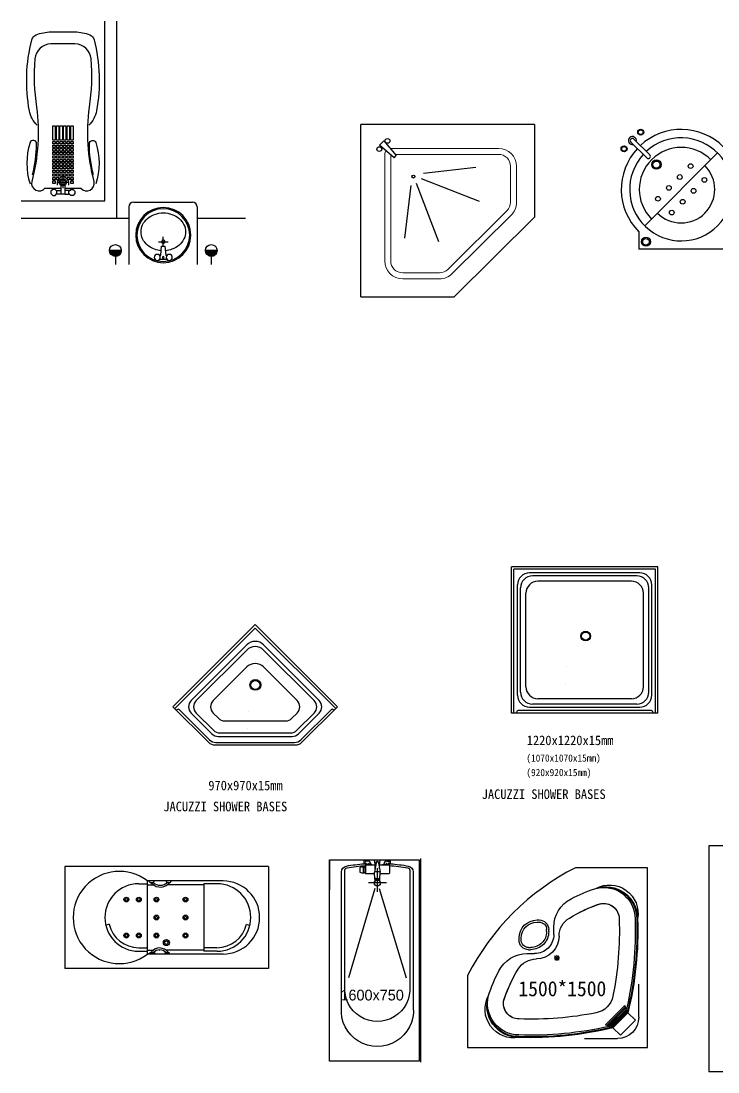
# Model space of a CAD drawing. Header units: inches. Extents: x -1249499 to 290957, y -589671 to 1013543.
# Drawn here: x -1099713 to -1093898, y 300248 to 309019 of the extents above; entities that cross this region are included whole.
import ezdxf

# ---------------------------------------------------------------- set-up
doc = ezdxf.new("R2010")
doc.units = ezdxf.units.IN
doc.header["$MEASUREMENT"] = 0
for name, color, linetype in [('BATH', 4, 'Continuous'), ('INT', 4, 'Continuous'), ('new01', 1, 'Continuous'), ('SEM', 6, 'Continuous'), ('TOILET', 6, 'Continuous'), ('WAL', 7, 'Continuous'), ('가구', 4, 'Continuous'), ('글씨', 5, 'Continuous'), ('내부배치도', 1, 'Continuous'), ('샤워부스', 4, 'Continuous')]:
    doc.layers.add(name, color=color, linetype=linetype)
doc.layers.add('가구 0.25', color=40, linetype='Continuous', lineweight=25)
doc.layers.add('해치 0.15', color=6, linetype='Continuous', lineweight=15)
doc.styles.get("Standard").update_dxf_attribs({"font": 'DotumChe.ttf'})
doc.styles.add('STYLE1', font='ses.shx', dxfattribs={"bigfont": 'shs.shx'})

# ---------------------------------------------------------------- blocks, each defined once
blk = doc.blocks.new('A$C14856BB5')
at = {"layer": 'TOILET'}
for p, q in [((230, 135), (230, 215)), ((270, 175), (190, 175)), ((216, 139), (208.8, 62.5)), ((244, 139), (216, 139)), ((251.2, 62.5), (244, 139)), ((203.8, 58), (200.7, 58)), ((259.3, 30), (200.7, 30)), ((259.3, 58), (256.2, 58))]:
    blk.add_line(p, q, dxfattribs=at)
blk.add_lwpolyline([(247.7, 100.2, 0.064435), (302.5, 111.9, 0.091719), (361.5, 145.8, 0.103599), (402.4, 198.4, 0.113912), (416, 257.5, 0.113912), (402.4, 316.6, 0.103599), (361.5, 369.2, 0.091719), (302.5, 403.1, 0.084785), (230, 415.5, 0.084785), (157.5, 403.1, 0.091719), (98.5, 369.2, 0.103599), (57.6, 316.6, 0.113912), (44, 257.5, 0.113912), (57.6, 198.4, 0.103599), (98.5, 145.8, 0.091719), (157.5, 111.9, 0.064435), (212.3, 100.2, 0.084785)], format="xyb", dxfattribs=at)
for centre, radius in [((230, 230), 230), ((230, 230), 220), ((230, 175), 15), ((180, 44), 25), ((230, 44), 8), ((280, 44), 25)]:
    blk.add_circle(centre, radius, dxfattribs=at)
for centre, start, end in [((203.8, 63), 270, 354.60905), ((256.2, 63), 185.39095, 270)]:
    blk.add_arc(centre, 5, start, end, dxfattribs=at)
blk = doc.blocks.new('ZA-SB-3')
at = {"color": 3}
for p, q in [((4168.2, 2230.7), (4168.2, 3450.7)), ((5388.2, 3450.7), (4168.2, 3450.7)), ((5388.2, 2230.7), (5388.2, 3450.7)), ((5388.2, 2230.7), (4168.2, 2230.7))]:
    blk.add_line(p, q, dxfattribs=at)
at = {"color": 6}
for p, q in [((4188.2, 2230.7), (4188.2, 3430.7)), ((5368.2, 3430.7), (4188.2, 3430.7)), ((5368.2, 2230.7), (5368.2, 3430.7)), ((5213.2, 3375.7), (4343.2, 3375.7)), ((4243.2, 2405.7), (4243.2, 3275.7)), ((5168.2, 3330.7), (4388.2, 3330.7)), ((5313.2, 2405.7), (5313.2, 3275.7)), ((4288.2, 2450.7), (4288.2, 3230.7)), ((5268.2, 2450.7), (5268.2, 3230.7)), ((5213.2, 2305.7), (4343.2, 2305.7)), ((5168.2, 2350.7), (4388.2, 2350.7)), ((4208.2, 2230.7), (4208.2, 2235.7)), ((5333.2, 2250.7), (4223.2, 2250.7)), ((5348.2, 2230.7), (5348.2, 2235.7))]:
    blk.add_line(p, q, dxfattribs=at)
at = {"color": 2}
for p, q in [((5238.2, 3400.7), (4318.2, 3400.7)), ((4218.2, 2380.7), (4218.2, 3300.7)), ((5338.2, 2380.7), (5338.2, 3300.7)), ((4318.2, 2280.7), (5238.2, 2280.7))]:
    blk.add_line(p, q, dxfattribs=at)
for points in [[(4627.6, 2618.2), (4627.6, 2618.2, 0.084759)], [(4619, 2475.7), (4619, 2475.7, 0.106346)]]:
    blk.add_lwpolyline(points, format="xyb")
at = {"color": 5}
for radius in [40.5, 33.8]:
    blk.add_circle((4785.9, 2872.9), radius, dxfattribs=at)
at = {"color": 2}
for centre, start, end in [((4318.2, 3300.7), 90, 180), ((5238.2, 3300.7), 360, 90), ((4318.2, 2380.7), 180, 270), ((5238.2, 2380.7), 270, 360)]:
    blk.add_arc(centre, 100, start, end, dxfattribs=at)
at = {"color": 6}
for centre, radius, start, end in [((4343.2, 3275.7), 100, 90, 180), ((5213.2, 3275.7), 100, 0, 90), ((4388.2, 3230.7), 100, 90, 180), ((5168.2, 3230.7), 100, 0, 90), ((4343.2, 2405.7), 100, 180, 270), ((4388.2, 2450.7), 100, 180, 270), ((5168.2, 2450.7), 100, 270, 0), ((5213.2, 2405.7), 100, 270, 0), ((4223.2, 2235.7), 15, 90, 180), ((5333.2, 2235.7), 15, 0, 90)]:
    blk.add_arc(centre, radius, start, end, dxfattribs=at)
at = {"color": 3}
for s, height, p in [('1220x1220x15mm', 80, (4294.5, 1963)), ('(1070x1070x15mm)', 60, (4291.5, 1825.3)), ('(920x920x15mm)', 60, (4291.5, 1704.4)), ('JACUZZI SHOWER BASES ', 80, (3919.1, 1513.7))]:
    blk.add_text(s, height=height, dxfattribs=at).set_placement(p)
blk = doc.blocks.new('ZA-SB-1')
at = {"color": 3}
for p, q in [((4685.4, 3345.3), (3999.5, 2659.4)), ((5371.3, 2659.4), (4685.4, 3345.3)), ((4295.5, 2363.4), (3999.5, 2659.4)), ((5371.3, 2659.4), (5075.3, 2363.4)), ((4348.5, 2341.5), (5022.3, 2341.5))]:
    blk.add_line(p, q, dxfattribs=at)
at = {"color": 6}
for p, q in [((4685.4, 3317), (4013.7, 2645.3)), ((5357.2, 2645.3), (4685.4, 3317)), ((4614.7, 3133.2), (4194, 2712.4)), ((5176.9, 2712.4), (4756.1, 3133.2)), ((4614.7, 2991.7), (4335.4, 2712.4)), ((5035.4, 2712.4), (4756.1, 2991.7)), ((4031.3, 2634.7), (4027.8, 2631.1)), ((4303.8, 2383.4), (4052.6, 2634.7)), ((5318.3, 2634.7), (5067, 2383.4)), ((5343, 2631.1), (5339.5, 2634.7)), ((4336.9, 2463.4), (4194, 2606.4)), ((4378.3, 2563.4), (4335.4, 2606.4)), ((5035.4, 2606.4), (4992.5, 2563.4)), ((5176.9, 2606.4), (5033.9, 2463.4)), ((4431.4, 2541.5), (4939.5, 2541.5)), ((4390, 2441.5), (4980.9, 2441.5)), ((4356.8, 2361.5), (5014, 2361.5))]:
    blk.add_line(p, q, dxfattribs=at)
at = {"color": 2}
for p, q in [((4614.7, 3175.6), (4151.6, 2712.4)), ((5219.3, 2712.4), (4756.1, 3175.6)), ((4324.5, 2433.4), (4151.6, 2606.4)), ((5219.3, 2606.4), (5046.3, 2433.4)), ((4377.5, 2411.5), (4993.3, 2411.5))]:
    blk.add_line(p, q, dxfattribs=at)
for points in [[(4627.6, 2618.2), (4627.6, 2618.2, 0.084759)], [(4619, 2475.7), (4619, 2475.7, 0.106346)]]:
    blk.add_lwpolyline(points, format="xyb")
at = {"color": 5}
for radius in [45, 37.5]:
    blk.add_circle((4687.1, 2842), radius, dxfattribs=at)
at = {"color": 2}
for centre, radius, start, end in [((4685.4, 3104.9), 100, 45, 135), ((4204.6, 2659.4), 75, 135, 225), ((5166.3, 2659.4), 75, 315, 45), ((4377.5, 2486.5), 75, 225, 270), ((4993.3, 2486.5), 75, 270, 315)]:
    blk.add_arc(centre, radius, start, end, dxfattribs=at)
at = {"color": 6}
for centre, radius, start, end in [((4685.4, 3062.5), 100, 45, 135), ((4685.4, 2921), 100, 45, 135), ((4042, 2624), 15, 45, 135), ((4247, 2659.4), 75, 135, 225), ((4388.4, 2659.4), 75, 135, 225), ((4982.4, 2659.4), 75, 315, 45), ((5123.8, 2659.4), 75, 315, 45), ((5328.9, 2624), 15, 45, 135), ((4431.4, 2616.5), 75, 225, 270), ((4939.5, 2616.5), 75, 270, 315), ((4390, 2516.5), 75, 225, 270), ((4980.9, 2516.5), 75, 270, 315), ((4356.8, 2436.5), 75, 225, 270), ((5014, 2436.5), 75, 270, 315)]:
    blk.add_arc(centre, radius, start, end, dxfattribs=at)
at = {"color": 3}
for centre, start, end in [((4348.5, 2416.5), 225, 270), ((5022.3, 2416.5), 270, 315)]:
    blk.add_arc(centre, 75, start, end, dxfattribs=at)
for s, p in [('970x970x15mm', (4294.5, 1963)), ('JACUZZI SHOWER BASES ', (3919.1, 1787.3))]:
    blk.add_text(s, height=80, dxfattribs=at).set_placement(p)

msp = doc.modelspace()

# ---------------------------------------------------------------- hatches: boundary and pattern name
at = {"layer": 'new01', "linetype": 'ByBlock'}
h = msp.add_hatch(dxfattribs=at)
h.set_pattern_fill('ANSI31', color=256, style=0)
h.set_pattern_definition([(225, (-1206269.82393, 550201.15759), (0.08838834765, -0.08838834765), [])])
h.paths.add_polyline_path([(-1098877.3, 307104.5, -1), (-1098975.4, 307104.5)])
h = msp.add_hatch(dxfattribs=at)
h.set_pattern_fill('ANSI31', color=256, style=0)
h.set_pattern_definition([(225, (-1206442.32393, 550201.15759), (0.08838834765, -0.08838834765), [])])
h.paths.add_polyline_path([(-1098077.3, 307104.5, -1), (-1098175.4, 307104.5)])

# ---------------------------------------------------------------- linework, layer by layer
for p, q in [((-1095429.2, 308156.6), (-1096879.1, 308156.6)), ((-1096879.1, 306717.5), (-1096879.1, 308156.6)), ((-1096355.8, 307750.7), (-1095917.5, 307798.9)), ((-1096461.4, 307645.9), (-1096512.9, 307208)), ((-1096416.3, 307665.6), (-1096230.2, 307179.4)), ((-1096375.9, 307705.7), (-1095891, 307516)), ((-1093150.6, 302136), (-1093974.1, 302136)), ((-1093149.6, 300247.7), (-1093974.1, 300247.7))]:
    msp.add_line(p, q)
msp.add_circle((-1096440, 307721), 12)
at = {"layer": 'BATH'}
for p, q in [((-1094493, 307876.7), (-1094625.4, 308009.2)), ((-1094467.5, 307902.2), (-1094599.9, 308034.6)), ((-1094509.1, 307310.2), (-1093901, 307918.4)), ((-1094558.6, 307260.7), (-1094558.6, 307114.3)), ((-1093705.1, 307114.3), (-1094558.6, 307114.3)), ((-1097648.5, 301961.9), (-1099348.5, 301961.9)), ((-1098658.6, 301231.8), (-1098658.6, 301842)), ((-1098027.4, 301842), (-1098658.6, 301842)), ((-1098606.6, 301830.2), (-1098601.4, 301842)), ((-1098494.7, 301830.2), (-1098501.3, 301842)), ((-1098731.8, 301818.6), (-1098658.6, 301818.6)), ((-1098658.6, 301808.6), (-1098608, 301808.6)), ((-1098637, 301830.2), (-1098606.6, 301830.2)), ((-1098494.7, 301830.2), (-1098468.5, 301830.2)), ((-1098187.9, 301808.6), (-1098494.1, 301808.6)), ((-1098187.9, 301818.6), (-1098187.9, 301255.2)), ((-1098078.1, 301818.6), (-1098187.9, 301818.6)), ((-1098977.3, 301480.7), (-1099005.4, 301470.1)), ((-1097833, 301480.7), (-1097804.4, 301470.1)), ((-1098731.8, 301285), (-1098658.6, 301285)), ((-1098731.8, 301255.2), (-1098658.6, 301255.2)), ((-1098658.6, 301265.2), (-1098608, 301265.2)), ((-1098027.4, 301231.8), (-1098658.6, 301231.8)), ((-1098634, 301245.6), (-1098603.8, 301245.6)), ((-1098603.8, 301245.6), (-1098595.2, 301231.8)), ((-1098507.4, 301245.6), (-1098515.8, 301231.8)), ((-1098507.4, 301245.6), (-1098480.5, 301245.6)), ((-1098187.9, 301265.2), (-1098504.8, 301265.2)), ((-1098078.5, 301285), (-1098187.9, 301285)), ((-1098078.1, 301255.2), (-1098187.9, 301255.2))]:
    msp.add_line(p, q, dxfattribs=at)
for centre, radius in [((-1094543.2, 308091.3), 24.9), ((-1094543.2, 308091.3), 19.8), ((-1094682.1, 307952.5), 24.9), ((-1094682.1, 307952.5), 19.8), ((-1094411.9, 307821.2), 38.9), ((-1094411.9, 307821.2), 29.8), ((-1094126.4, 307808.2), 19.8), ((-1094217.2, 307717.3), 19.8), ((-1094308.1, 307626.5), 19.8), ((-1094011.2, 307693), 19.8), ((-1094398.9, 307535.6), 19.8), ((-1094102, 307602.1), 19.8), ((-1094192.9, 307511.3), 19.8), ((-1094283.7, 307420.4), 19.8), ((-1094499.2, 307177.4), 37.7), ((-1094499.2, 307177.4), 27.5)]:
    msp.add_circle(centre, radius, dxfattribs=at)
at = {"layer": 'BATH', "color": 1}
for centre, radius in [((-1098834.7, 301686.9), 20), ((-1098834.7, 301686.9), 10), ((-1098730.5, 301686.9), 20), ((-1098730.5, 301686.9), 10), ((-1098583.6, 301686.9), 20), ((-1098583.6, 301686.9), 10), ((-1098341.1, 301686.9), 20), ((-1098341.1, 301686.9), 10), ((-1098583.6, 301536.9), 20), ((-1098583.6, 301536.9), 10), ((-1098341.1, 301536.9), 20), ((-1098341.1, 301536.9), 10), ((-1098834.7, 301386.9), 20), ((-1098730.5, 301386.9), 20), ((-1098583.6, 301386.9), 20), ((-1098341.1, 301386.9), 20), ((-1098834.7, 301386.9), 10), ((-1098730.5, 301386.9), 10), ((-1098583.6, 301386.9), 10), ((-1098500.7, 301327.3), 25), ((-1098500.7, 301327.3), 15), ((-1098341.1, 301386.9), 10)]:
    msp.add_circle(centre, radius, dxfattribs=at)
at = {"layer": 'BATH'}
for centre, radius, start, end in [((-1094205.1, 307614.3), 500, 45, 132.93691), ((-1094612.6, 308021.9), 33.3, 347.66974, 282.33026), ((-1094205.1, 307614.3), 430, 137.39913, 132.60087), ((-1094612.6, 308021.9), 18, 45, 225), ((-1094205.1, 307614.3), 500, 137.06309, 225), ((-1094205.1, 307614.3), 350, 45, 225), ((-1094480.2, 307889.5), 18, 225, 45), ((-1094205.1, 307614.3), 280, 225, 45), ((-1098893.5, 301536.9), 385, 52.40935, 307.59065), ((-1098878.6, 301536.9), 380, 50.51325, 53.39979), ((-1098554.4, 301891.4), 105.5, 324.51101, 332.04631), ((-1098027.4, 301536.9), 305.1, 270, 90), ((-1098731.8, 301536.9), 281.7, 90, 270), ((-1098882.8, 301536.9), 385, 47.02217, 49.6186), ((-1098551, 301891.4), 105.5, 226.4539, 226.46757), ((-1098882.8, 301536.9), 380, 47.02217, 47.02585), ((-1098551, 301891.4), 100.5, 226.4539, 322.45227), ((-1098882.8, 301536.9), 400, 47.02217, 47.15391), ((-1098551, 301891.4), 85.5, 226.4539, 314.24965), ((-1098078.1, 301536.9), 281.7, 270, 90), ((-1098731.8, 301536.9), 251.9, 192.89401, 270), ((-1098078.5, 301536.9), 251.9, 270, 347.10599), ((-1098878, 301536.9), 380, 306.60021, 309.94872), ((-1098882.8, 301536.9), 385, 310.82908, 312.97783), ((-1098551, 301182.4), 100.5, 93.05642, 133.5461), ((-1098551, 301182.4), 85.5, 93.59312, 132.33684), ((-1098561.8, 301182.4), 80.5, 86.18345, 86.40688), ((-1098561.8, 301182.4), 100.5, 38.96888, 86.94358), ((-1098561.8, 301182.4), 85.5, 47.66316, 86.40688), ((-1098551, 301182.4), 80.5, 93.59312, 93.81655), ((-1098565, 301182.4), 105.5, 27.95369, 36.80546)]:
    msp.add_arc(centre, radius, start, end, dxfattribs=at)
at = {"layer": 'new01', "linetype": 'ByBlock'}
for p, q in [((-1098877.3, 307104.5), (-1098975.4, 307104.5)), ((-1098077.3, 307104.5), (-1098175.4, 307104.5)), ((-1098926.3, 307055.4), (-1098926.3, 306987.5)), ((-1098126.3, 307055.4), (-1098126.3, 306987.5))]:
    msp.add_line(p, q, dxfattribs=at)
for centre in [(-1098926.3, 307104.5), (-1098126.3, 307104.5)]:
    msp.add_circle(centre, 49, dxfattribs=at)
at = {"layer": 'SEM', "color": 6}
for p, q in [((-1098813.4, 307467.5), (-1098813.4, 306987.5)), ((-1098773.4, 307507.5), (-1098283.4, 307507.5)), ((-1098243.4, 307467.5), (-1098243.4, 306987.5)), ((-1099713.4, 307375.3), (-1098813.4, 307375.3)), ((-1098243.4, 307375.3), (-1097840.9, 307375.3))]:
    msp.add_line(p, q, dxfattribs=at)
for centre, start, end in [((-1098773.4, 307467.5), 90, 180), ((-1098283.4, 307467.5), 0, 90)]:
    msp.add_arc(centre, 40, start, end, dxfattribs=at)
at = {"layer": 'TOILET'}
for p, q in [((-1099013.4, 307519.5), (-1099013.4, 309019.5)), ((-1098913.4, 307375.3), (-1098913.4, 309019.5)), ((-1099363.4, 307724.5), (-1099363.4, 307624.5)), ((-1099413.4, 307674.5), (-1099313.4, 307674.5)), ((-1099418.1, 307604.5), (-1099378.4, 307604.5)), ((-1099378.4, 307574.5), (-1099418.1, 307574.5)), ((-1099308.8, 307604.5), (-1099348.4, 307604.5)), ((-1099348.4, 307574.5), (-1099308.8, 307574.5))]:
    msp.add_line(p, q, dxfattribs=at)
at = {"layer": 'TOILET', "color": 4}
for p, q in [((-1095407.3, 301516.3), (-1095390.4, 301516.3)), ((-1095407.3, 301498.5), (-1095390.4, 301498.5)), ((-1095328.2, 301419.5), (-1095328.2, 301436.3)), ((-1095310.4, 301419.5), (-1095310.4, 301436.3)), ((-1095268.4, 301395.2), (-1095268.4, 301456.5)), ((-1095558.3, 301348.4), (-1095558.3, 301365.3)), ((-1095540.5, 301348.4), (-1095540.5, 301365.3)), ((-1095489.6, 301235.3), (-1095428.3, 301235.3)), ((-1095478.3, 301286.2), (-1095461.4, 301286.2)), ((-1095478.3, 301268.5), (-1095461.4, 301268.5)), ((-1095413.7, 301190.9), (-1095413.7, 301190.9)), ((-1095261, 301217.4), (-1095224.3, 301182.2)), ((-1095260.3, 301181.4), (-1095225.1, 301218.1)), ((-1094559.6, 300704.1), (-1094559.6, 300979.5)), ((-1094674.3, 300802.3), (-1094835.8, 300640.8)), ((-1094670.2, 300792.2), (-1094825.7, 300636.7)), ((-1094649.7, 300742.2), (-1094674.3, 300802.3)), ((-1094666, 300782.1), (-1094815.5, 300632.7)), ((-1094661.9, 300772.1), (-1094805.4, 300628.6)), ((-1094657.8, 300762.1), (-1094795.3, 300624.6)), ((-1094653.8, 300752.1), (-1094785.3, 300620.6)), ((-1094649.7, 300742.2), (-1094775.3, 300616.6)), ((-1094586.9, 300679.4), (-1094649.7, 300742.2)), ((-1094775.3, 300616.6), (-1094835.8, 300640.8)), ((-1094712.5, 300553.8), (-1094775.3, 300616.6)), ((-1094712.5, 300553.8), (-1094586.9, 300679.4)), ((-1094689.6, 300576.6), (-1094609.7, 300656.5)), ((-1095012.6, 300526.5), (-1094737.2, 300526.5))]:
    msp.add_line(p, q, dxfattribs=at)
at = {"layer": 'TOILET'}
for points in [[(-1099578.4, 308149.5, -0.153967), (-1099643.4, 308269.5, -0.108112), (-1099623.4, 308863.3, -0.232654), (-1099588.4, 308903.3, -0.09902), (-1099463.4, 308928.3), (-1099363.4, 308928.3), (-1099263.4, 308928.3, -0.09902), (-1099138.4, 308903.3, -0.232654), (-1099103.4, 308863.3, -0.108112), (-1099083.4, 308269.5, -0.153967), (-1099148.4, 308149.5)], [(-1099348.4, 307624.5), (-1099213.4, 307624.5, 0.79831), (-1099103.4, 307679.5, -0.095984), (-1099143.4, 308299.5, 0.058882), (-1099128.4, 308703.3, 0.386247), (-1099263.4, 308828.3), (-1099363.4, 308828.3), (-1099463.4, 308828.3, 0.386247), (-1099598.4, 308703.3, 0.058882), (-1099583.4, 308299.5, -0.095984), (-1099623.4, 307679.5, 0.79831), (-1099513.4, 307624.5), (-1099378.4, 307624.5)], [(-1099618.4, 307734.5, 0.064043), (-1099583.4, 307994.5, 0.841078), (-1099638.4, 308004.5, 0.152096), (-1099638.4, 307659.5)], [(-1099108.4, 307734.5, -0.064043), (-1099143.4, 307994.5, -0.841078), (-1099088.4, 308004.5, -0.152096), (-1099088.4, 307659.5)], [(-1099408.4, 307649.5), (-1099408.4, 307674.5, -1), (-1099318.4, 307674.5), (-1099318.4, 307649.5)]]:
    msp.add_lwpolyline(points, format="xyb", dxfattribs=at)
for points in [[(-1099428.4, 308024.5), (-1099448.4, 308024.5), (-1099448.4, 308144.5), (-1099428.4, 308144.5)], [(-1099398.4, 308024.5), (-1099418.4, 308024.5), (-1099418.4, 308144.5), (-1099398.4, 308144.5)], [(-1099368.4, 308024.5), (-1099388.4, 308024.5), (-1099388.4, 308144.5), (-1099368.4, 308144.5)], [(-1099338.4, 308024.5), (-1099358.4, 308024.5), (-1099358.4, 308144.5), (-1099338.4, 308144.5)], [(-1099308.4, 308024.5), (-1099328.4, 308024.5), (-1099328.4, 308144.5), (-1099308.4, 308144.5)], [(-1099278.4, 308024.5), (-1099298.4, 308024.5), (-1099298.4, 308144.5), (-1099278.4, 308144.5)], [(-1099428.4, 307994.5), (-1099448.4, 307994.5), (-1099448.4, 308014.5), (-1099428.4, 308014.5)], [(-1099428.4, 307964.5), (-1099448.4, 307964.5), (-1099448.4, 307984.5), (-1099428.4, 307984.5)], [(-1099398.4, 307994.5), (-1099418.4, 307994.5), (-1099418.4, 308014.5), (-1099398.4, 308014.5)], [(-1099398.4, 307964.5), (-1099418.4, 307964.5), (-1099418.4, 307984.5), (-1099398.4, 307984.5)], [(-1099368.4, 307994.5), (-1099388.4, 307994.5), (-1099388.4, 308014.5), (-1099368.4, 308014.5)], [(-1099368.4, 307964.5), (-1099388.4, 307964.5), (-1099388.4, 307984.5), (-1099368.4, 307984.5)], [(-1099338.4, 307994.5), (-1099358.4, 307994.5), (-1099358.4, 308014.5), (-1099338.4, 308014.5)], [(-1099338.4, 307964.5), (-1099358.4, 307964.5), (-1099358.4, 307984.5), (-1099338.4, 307984.5)], [(-1099308.4, 307994.5), (-1099328.4, 307994.5), (-1099328.4, 308014.5), (-1099308.4, 308014.5)], [(-1099308.4, 307964.5), (-1099328.4, 307964.5), (-1099328.4, 307984.5), (-1099308.4, 307984.5)], [(-1099278.4, 307994.5), (-1099298.4, 307994.5), (-1099298.4, 308014.5), (-1099278.4, 308014.5)], [(-1099278.4, 307964.5), (-1099298.4, 307964.5), (-1099298.4, 307984.5), (-1099278.4, 307984.5)], [(-1099428.4, 307934.5), (-1099448.4, 307934.5), (-1099448.4, 307954.5), (-1099428.4, 307954.5)], [(-1099428.4, 307904.5), (-1099448.4, 307904.5), (-1099448.4, 307924.5), (-1099428.4, 307924.5)], [(-1099428.4, 307874.5), (-1099448.4, 307874.5), (-1099448.4, 307894.5), (-1099428.4, 307894.5)], [(-1099398.4, 307934.5), (-1099418.4, 307934.5), (-1099418.4, 307954.5), (-1099398.4, 307954.5)], [(-1099398.4, 307904.5), (-1099418.4, 307904.5), (-1099418.4, 307924.5), (-1099398.4, 307924.5)], [(-1099398.4, 307874.5), (-1099418.4, 307874.5), (-1099418.4, 307894.5), (-1099398.4, 307894.5)], [(-1099368.4, 307934.5), (-1099388.4, 307934.5), (-1099388.4, 307954.5), (-1099368.4, 307954.5)], [(-1099368.4, 307904.5), (-1099388.4, 307904.5), (-1099388.4, 307924.5), (-1099368.4, 307924.5)], [(-1099368.4, 307874.5), (-1099388.4, 307874.5), (-1099388.4, 307894.5), (-1099368.4, 307894.5)], [(-1099338.4, 307934.5), (-1099358.4, 307934.5), (-1099358.4, 307954.5), (-1099338.4, 307954.5)], [(-1099338.4, 307904.5), (-1099358.4, 307904.5), (-1099358.4, 307924.5), (-1099338.4, 307924.5)], [(-1099338.4, 307874.5), (-1099358.4, 307874.5), (-1099358.4, 307894.5), (-1099338.4, 307894.5)], [(-1099308.4, 307934.5), (-1099328.4, 307934.5), (-1099328.4, 307954.5), (-1099308.4, 307954.5)], [(-1099308.4, 307904.5), (-1099328.4, 307904.5), (-1099328.4, 307924.5), (-1099308.4, 307924.5)], [(-1099308.4, 307874.5), (-1099328.4, 307874.5), (-1099328.4, 307894.5), (-1099308.4, 307894.5)], [(-1099278.4, 307934.5), (-1099298.4, 307934.5), (-1099298.4, 307954.5), (-1099278.4, 307954.5)], [(-1099278.4, 307904.5), (-1099298.4, 307904.5), (-1099298.4, 307924.5), (-1099278.4, 307924.5)], [(-1099278.4, 307874.5), (-1099298.4, 307874.5), (-1099298.4, 307894.5), (-1099278.4, 307894.5)], [(-1099428.4, 307844.5), (-1099448.4, 307844.5), (-1099448.4, 307864.5), (-1099428.4, 307864.5)], [(-1099428.4, 307814.5), (-1099448.4, 307814.5), (-1099448.4, 307834.5), (-1099428.4, 307834.5)], [(-1099428.4, 307784.5), (-1099448.4, 307784.5), (-1099448.4, 307804.5), (-1099428.4, 307804.5)], [(-1099398.4, 307844.5), (-1099418.4, 307844.5), (-1099418.4, 307864.5), (-1099398.4, 307864.5)], [(-1099398.4, 307814.5), (-1099418.4, 307814.5), (-1099418.4, 307834.5), (-1099398.4, 307834.5)], [(-1099398.4, 307784.5), (-1099418.4, 307784.5), (-1099418.4, 307804.5), (-1099398.4, 307804.5)], [(-1099368.4, 307844.5), (-1099388.4, 307844.5), (-1099388.4, 307864.5), (-1099368.4, 307864.5)], [(-1099368.4, 307814.5), (-1099388.4, 307814.5), (-1099388.4, 307834.5), (-1099368.4, 307834.5)], [(-1099368.4, 307784.5), (-1099388.4, 307784.5), (-1099388.4, 307804.5), (-1099368.4, 307804.5)], [(-1099338.4, 307844.5), (-1099358.4, 307844.5), (-1099358.4, 307864.5), (-1099338.4, 307864.5)], [(-1099338.4, 307814.5), (-1099358.4, 307814.5), (-1099358.4, 307834.5), (-1099338.4, 307834.5)], [(-1099338.4, 307784.5), (-1099358.4, 307784.5), (-1099358.4, 307804.5), (-1099338.4, 307804.5)], [(-1099308.4, 307844.5), (-1099328.4, 307844.5), (-1099328.4, 307864.5), (-1099308.4, 307864.5)], [(-1099308.4, 307814.5), (-1099328.4, 307814.5), (-1099328.4, 307834.5), (-1099308.4, 307834.5)], [(-1099308.4, 307784.5), (-1099328.4, 307784.5), (-1099328.4, 307804.5), (-1099308.4, 307804.5)], [(-1099278.4, 307844.5), (-1099298.4, 307844.5), (-1099298.4, 307864.5), (-1099278.4, 307864.5)], [(-1099278.4, 307814.5), (-1099298.4, 307814.5), (-1099298.4, 307834.5), (-1099278.4, 307834.5)], [(-1099278.4, 307784.5), (-1099298.4, 307784.5), (-1099298.4, 307804.5), (-1099278.4, 307804.5)], [(-1099428.4, 307754.5), (-1099448.4, 307754.5), (-1099448.4, 307774.5), (-1099428.4, 307774.5)], [(-1099428.4, 307724.5), (-1099448.4, 307724.5), (-1099448.4, 307744.5), (-1099428.4, 307744.5)], [(-1099428.4, 307694.5), (-1099448.4, 307694.5), (-1099448.4, 307714.5), (-1099428.4, 307714.5)], [(-1099398.4, 307754.5), (-1099418.4, 307754.5), (-1099418.4, 307774.5), (-1099398.4, 307774.5)], [(-1099398.4, 307724.5), (-1099418.4, 307724.5), (-1099418.4, 307744.5), (-1099398.4, 307744.5)], [(-1099368.4, 307754.5), (-1099388.4, 307754.5), (-1099388.4, 307774.5), (-1099368.4, 307774.5)], [(-1099368.4, 307724.5), (-1099388.4, 307724.5), (-1099388.4, 307744.5), (-1099368.4, 307744.5)], [(-1099338.4, 307754.5), (-1099358.4, 307754.5), (-1099358.4, 307774.5), (-1099338.4, 307774.5)], [(-1099338.4, 307724.5), (-1099358.4, 307724.5), (-1099358.4, 307744.5), (-1099338.4, 307744.5)], [(-1099308.4, 307754.5), (-1099328.4, 307754.5), (-1099328.4, 307774.5), (-1099308.4, 307774.5)], [(-1099308.4, 307724.5), (-1099328.4, 307724.5), (-1099328.4, 307744.5), (-1099308.4, 307744.5)], [(-1099278.4, 307754.5), (-1099298.4, 307754.5), (-1099298.4, 307774.5), (-1099278.4, 307774.5)], [(-1099278.4, 307724.5), (-1099298.4, 307724.5), (-1099298.4, 307744.5), (-1099278.4, 307744.5)], [(-1099278.4, 307694.5), (-1099298.4, 307694.5), (-1099298.4, 307714.5), (-1099278.4, 307714.5)], [(-1099428.4, 307664.5), (-1099448.4, 307664.5), (-1099448.4, 307684.5), (-1099428.4, 307684.5)], [(-1099378.4, 307574.5), (-1099378.4, 307654.5), (-1099348.4, 307654.5), (-1099348.4, 307574.5)], [(-1099278.4, 307664.5), (-1099298.4, 307664.5), (-1099298.4, 307684.5), (-1099278.4, 307684.5)], [(-1099413.4, 307599.8), (-1099428.1, 307614.5), (-1099448.8, 307614.5), (-1099463.4, 307599.8), (-1099463.4, 307579.1), (-1099448.8, 307564.5), (-1099428.1, 307564.5), (-1099413.4, 307579.1)], [(-1099313.4, 307599.8), (-1099298.8, 307614.5), (-1099278.1, 307614.5), (-1099263.4, 307599.8), (-1099263.4, 307579.1), (-1099278.1, 307564.5), (-1099298.8, 307564.5), (-1099313.4, 307579.1)]]:
    msp.add_lwpolyline(points, close=True, dxfattribs=at)
for points in [[(-1099403.7, 307694.5), (-1099418.4, 307694.5), (-1099418.4, 307714.5), (-1099398.4, 307714.5), (-1099398.4, 307702.7)], [(-1099328.4, 307702.7), (-1099328.4, 307714.5), (-1099308.4, 307714.5), (-1099308.4, 307694.5)], [(-1099308.4, 307694.5), (-1099323.1, 307694.5)]]:
    msp.add_lwpolyline(points, dxfattribs=at)
at = {"layer": 'TOILET', "color": 6}
msp.add_lwpolyline([(-1095987.3, 301052.5), (-1095987.3, 300452.5), (-1094487.3, 300452.5), (-1094487.3, 301952.5), (-1095087.3, 301952.5, 0.158587), (-1095987.3, 301052.5, 0.23987)], format="xyb", dxfattribs=at)
at = {"layer": 'TOILET'}
for radius in [30, 20]:
    msp.add_circle((-1099363.4, 307674.5), radius, dxfattribs=at)
at = {"layer": 'TOILET', "color": 4, "extrusion": (0, 0, -1)}
for centre, major_axis, start_param, end_param in [((-1094479.7, 300446.6), (-992.4, 992.4), 0.308133, 0.467574), ((-1094479.7, 300446.6), (-992.4, 992.4), 0.308133, 0.467574), ((-1094804.2, 301569.1), (-169.3, 169.3), 0.288965, 2.534804), ((-1094804.2, 301569.1), (-169.3, 169.3), 0.288965, 2.534804), ((-1094835, 301526.6), (-188.4, 188.4), 0.467574, 2.356194), ((-1094835, 301526.6), (-188.4, 188.4), 0.467574, 2.356194), ((-1094840.6, 301526.2), (187.4, 187.4), -1.082426, 0.784162), ((-1094840.6, 301526.2), (187.4, 187.4), -1.082426, 0.784162), ((-1094852.4, 301525.4), (185.7, 185.7), -1.038672, 0.781142), ((-1094852.4, 301525.4), (185.7, 185.7), -1.038672, 0.781142), ((-1095001.9, 301456.5), (188.4, 188.4), 3.926991, 5.020522), ((-1095001.9, 301456.5), (188.4, 188.4), 3.926991, 5.020522), ((-1094479.7, 300446.6), (898.2, 898.2), -1.330698, -1.103222), ((-1094479.7, 300446.6), (898.2, 898.2), -1.330698, -1.107121), ((-1094852.4, 301525.4), (91.5, 91.5), -1.038672, 0.781142), ((-1094852.4, 301525.4), (91.5, 91.5), -1.038672, -1.010433), ((-1094852.4, 301525.4), (91.5, 91.5), -1.010433, 0.781142), ((-1094479.7, 300446.6), (898.2, 898.2), -1.107121, -1.103222), ((-1095407.3, 301365.3), (-106.8, 106.8), 5.497787, 7.068583), ((-1095407.3, 301365.3), (-106.8, 106.8), 5.497787, 7.068583), ((-1095407.3, 301365.3), (-94.2, 94.2), 5.497787, 7.068583), ((-1095407.3, 301365.3), (-94.2, 94.2), 5.497787, 7.068583), ((-1095390.4, 301436.3), (56.5, 56.5), -0.785398, 0.785398), ((-1095390.4, 301436.3), (56.5, 56.5), -0.785398, 0.785398), ((-1095390.4, 301436.3), (44, 44), -0.785398, 0.785398), ((-1095390.4, 301436.3), (44, 44), -0.785398, 0.785398), ((-1095046.4, 301380.1), (-125.9, 125.9), 5.501081, 6.525334), ((-1095046.4, 301380.1), (-125.9, 125.9), 5.501081, 6.525334), ((-1097513.8, 301425.3), (-1974.6, 1974.6), 2.321192, 2.552279), ((-1097513.8, 301425.3), (-1974.6, 1974.6), 2.321192, 2.552279), ((-1097513.8, 301425.3), (2068.8, 2068.8), 0.750395, 1.010608), ((-1097513.8, 301425.3), (2068.8, 2068.8), 0.750395, 1.010608), ((-1097502.6, 301430.8), (-2070.8, 2070.8), 2.323355, 2.590074), ((-1097502.6, 301430.8), (-2070.8, 2070.8), 2.323355, 2.590074), ((-1097497.2, 301433.4), (2072, 2072), 0.753595, 1.023524), ((-1097497.2, 301433.4), (2072, 2072), 0.753595, 1.023524), ((-1095461.4, 301419.5), (-106.8, 106.8), 2.356194, 3.926991), ((-1095461.4, 301419.5), (-94.2, 94.2), 2.356194, 3.926991), ((-1095461.4, 301419.5), (-94.2, 94.2), 2.356194, 3.926991), ((-1095461.4, 301419.5), (-106.8, 106.8), 2.356194, 3.926991), ((-1095478.3, 301348.4), (56.5, 56.5), 2.356194, 3.926991), ((-1095478.3, 301348.4), (56.5, 56.5), 2.356194, 3.926991), ((-1095478.3, 301348.4), (44, 44), 2.356194, 3.926991), ((-1095478.3, 301348.4), (44, 44), 2.356194, 3.926991), ((-1095428.3, 301395.2), (-113.1, 113.1), 2.356194, 3.926991), ((-1095428.3, 301395.2), (-113.1, 113.1), 2.356194, 3.926991), ((-1095415.8, 301382.1), (135.2, 135.2), 0.793013, 2.345672), ((-1095415.8, 301382.1), (135.2, 135.2), 0.793013, 2.345672), ((-1095489.6, 300968.8), (-188.4, 188.4), 5.975052, 7.068583), ((-1095489.6, 300968.8), (-188.4, 188.4), 5.975052, 7.068583), ((-1095413.7, 301013.2), (125.6, 125.6), 4.472291, 5.497787), ((-1095413.7, 301013.2), (125.6, 125.6), 4.472291, 5.497787), ((-1095242.7, 301199.8), (11.7, -11.7), 1.550261, 3.121057), ((-1095242.7, 301199.8), (11.7, -11.7), 0.785398, 7.068583), ((-1095242.7, 301199.8), (11.7, -11.7), 3.121057, 4.691853), ((-1095242.7, 301199.8), (11.7, -11.7), 6.26265, 7.833446), ((-1095242.7, 301199.8), (11.7, -11.7), 4.691853, 6.26265), ((-1094479.7, 300446.6), (-992.4, 992.4), 5.815611, 5.975052), ((-1094479.7, 300446.6), (-992.4, 992.4), 5.815611, 5.975052), ((-1094479.7, 300446.6), (-898.2, 898.2), 5.815611, 6.043087), ((-1094479.7, 300446.6), (-898.2, 898.2), 5.81951, 6.043087), ((-1095602.2, 300771.1), (-169.4, 169.4), 3.748493, 5.994109), ((-1095602.2, 300771.1), (-169.4, 169.4), 3.748493, 5.994109), ((-1095559.7, 300801.9), (188.4, 188.4), 2.356194, 4.244815), ((-1095559.7, 300801.9), (188.4, 188.4), 2.356194, 4.244815), ((-1095559.3, 300807.5), (-187.4, 187.4), 3.928227, 5.794815), ((-1095559.3, 300807.5), (-187.4, 187.4), 3.928227, 5.794815), ((-1095558.5, 300819.3), (-185.7, 185.7), 3.931247, 5.751061), ((-1095558.5, 300819.3), (-185.7, 185.7), 3.931247, 5.751061), ((-1094949, 300915.8), (-125.6, 125.6), 2.552279, 3.731001), ((-1094949, 300915.8), (-125.6, 125.6), 2.552279, 3.731001), ((-1095558.5, 300819.3), (-91.5, 91.5), 3.931247, 5.751061), ((-1095558.5, 300819.3), (-91.5, 91.5), 3.931247, 5.722822), ((-1094479.7, 300446.6), (-898.2, 898.2), 5.815611, 5.81951), ((-1095558.5, 300819.3), (-91.5, 91.5), 5.722822, 5.751061), ((-1095458.2, 303481), (-1974.8, 1974.8), 3.731001, 3.962038), ((-1095458.2, 303481), (-1974.8, 1974.8), 3.731001, 3.962038), ((-1094737.2, 300704.1), (125.6, 125.6), 0.785398, 2.356194), ((-1094737.2, 300704.1), (125.6, 125.6), 0.785398, 2.356194), ((-1095458.2, 303481), (-2069.1, 2069.1), 3.701985, 3.962038), ((-1095458.2, 303481), (-2069.1, 2069.1), 3.701985, 3.962038), ((-1095463.8, 303469.5), (-2070.9, 2070.9), 3.693177, 3.959844), ((-1095463.8, 303469.5), (-2070.9, 2070.9), 3.693177, 3.959844), ((-1095466.5, 303464.1), (2072, 2072), 2.118069, 2.387998), ((-1095466.5, 303464.1), (2072, 2072), 2.118069, 2.387998)]:
    msp.add_ellipse(centre, major_axis=major_axis, ratio=1, start_param=start_param, end_param=end_param, dxfattribs=at)
at = {"layer": 'WAL'}
for p, q in [((-1096380.4, 302029.2), (-1096380.4, 300329.2)), ((-1099348.5, 301961.9), (-1099348.5, 301111.9)), ((-1097648.5, 301961.9), (-1097648.5, 301111.9)), ((-1097648.5, 301111.9), (-1099348.5, 301111.9))]:
    msp.add_line(p, q, dxfattribs=at)
at = {"layer": '가구'}
for p, q in [((-1093974.1, 302136), (-1093974.1, 300247.7)), ((-1097140.4, 302019.2), (-1097140.4, 301769.1)), ((-1097140.4, 302019.2), (-1097140.4, 301769.1)), ((-1096850.3, 301981), (-1096850.3, 302014.2)), ((-1096850.3, 302014.2), (-1096830.4, 302014.2)), ((-1096830.4, 302008.1), (-1096830.4, 302014.2)), ((-1096757.2, 301965.7), (-1096764.5, 302019.2)), ((-1096723.4, 301965.7), (-1096716.1, 302019.2)), ((-1096650.3, 302008.1), (-1096650.3, 302014.2)), ((-1096650.3, 302014.2), (-1096630.4, 302014.2)), ((-1096630.4, 301981), (-1096630.4, 302014.2)), ((-1096885.3, 301951.3), (-1096885.3, 301916.5)), ((-1096869.5, 301959.3), (-1096848.3, 301959.3)), ((-1096859.2, 301959.3), (-1096859.2, 301908.5)), ((-1096830.4, 301981), (-1096850.3, 301981)), ((-1096845.3, 301956.3), (-1096845.3, 301911.5)), ((-1096845.3, 301951.3), (-1096840.3, 301951.3)), ((-1096840.3, 301974.6), (-1096840.3, 301906.9)), ((-1096837.3, 301977.6), (-1096758.9, 301977.6)), ((-1096819.7, 302008.1), (-1096832.4, 302008.1)), ((-1096830.4, 301981), (-1096830.4, 301988.1)), ((-1096789.7, 301982.6), (-1096819.7, 301982.6)), ((-1096819.7, 301977.6), (-1096819.7, 301982.6)), ((-1096814.7, 301982.6), (-1096814.7, 301983.1)), ((-1096794.7, 301982.6), (-1096794.7, 301983.1)), ((-1096789.7, 301977.6), (-1096789.7, 301982.6)), ((-1096749.9, 301992.2), (-1096763, 301915)), ((-1096758.2, 301942.9), (-1096758.2, 301964.7)), ((-1096754.3, 301965.7), (-1096757.2, 301965.7)), ((-1096755.2, 301967.7), (-1096754, 301967.7)), ((-1096752.9, 301992.2), (-1096751.8, 301980.9)), ((-1096740.3, 301750.7), (-1096740.3, 301947.9)), ((-1096730.8, 301992.2), (-1096717.7, 301915)), ((-1096727.8, 301992.2), (-1096728.9, 301980.9)), ((-1096726.6, 301967.7), (-1096725.4, 301967.7)), ((-1096723.4, 301965.7), (-1096726.3, 301965.7)), ((-1096722.4, 301942.9), (-1096722.4, 301964.7)), ((-1096721.8, 301977.6), (-1096643.3, 301977.6)), ((-1096690.9, 301982.6), (-1096660.9, 301982.6)), ((-1096690.9, 301977.6), (-1096690.9, 301982.6)), ((-1096685.9, 301982.6), (-1096685.9, 301983.1)), ((-1096665.9, 301982.6), (-1096665.9, 301983.1)), ((-1096660.9, 302008.1), (-1096648.3, 302008.1)), ((-1096660.9, 301977.6), (-1096660.9, 301982.6)), ((-1096650.3, 301981), (-1096650.3, 301988.1)), ((-1096630.4, 301981), (-1096650.3, 301981)), ((-1096640.3, 301974.6), (-1096640.3, 301906.9)), ((-1096869.5, 301908.5), (-1096848.3, 301908.5)), ((-1096845.3, 301916.5), (-1096840.3, 301916.5)), ((-1096837.3, 301903.9), (-1096762.6, 301903.9)), ((-1096761.1, 301855.8), (-1096763, 301914.6)), ((-1096719.5, 301855.8), (-1096717.7, 301914.6)), ((-1096718, 301903.9), (-1096643.3, 301903.9)), ((-1096760.4, 301780.3), (-1096980.4, 301033.4)), ((-1096665.3, 301825.7), (-1096815.3, 301825.7)), ((-1096724.6, 301780.3), (-1096500.4, 301033.4))]:
    msp.add_line(p, q, dxfattribs=at)
msp.add_lwpolyline([(-1096390.4, 300339.2), (-1097140.4, 300339.2), (-1097140.4, 302019.2), (-1096390.4, 302019.2)], close=True, dxfattribs=at)
for points in [[(-1096630.4, 301985.1, -0.02525), (-1096482.4, 301966.5, -0.368072), (-1096440.4, 301917.1), (-1096440.4, 300784.2, -1.083333), (-1097040.4, 300784.2), (-1097040.4, 301917.1, -0.368072), (-1096998.4, 301966.5, -0.02618), (-1096850.3, 301985.3)], [(-1097010.4, 300964.2), (-1097010.4, 301932.1, -0.368072), (-1096993.6, 301951.9, -0.027589), (-1096840.3, 301970.9, -0.027589)], [(-1096640.3, 301970.7, -0.026602), (-1096487.2, 301951.9, -0.368072), (-1096470.4, 301932.1), (-1096470.4, 301024.2)], [(-1096470.4, 301847.1), (-1096470.4, 300964.2, -1.092593), (-1097010.4, 300964.2, -1.092593)]]:
    msp.add_lwpolyline(points, format="xyb", dxfattribs=at)
msp.add_circle((-1096740.3, 301825.7), 25, dxfattribs=at)
for centre, radius, start, end in [((-1096850.3, 302019.2), 5, 180, 270), ((-1096830.4, 302019.2), 5, 270, 0), ((-1096650.3, 302019.2), 5, 180, 270), ((-1096630.4, 302019.2), 5, 270, 0), ((-1096864.3, 301929.5), 30.3, 99.81463, 133.80775), ((-1096848.3, 301956.3), 3, 0, 90), ((-1096832.4, 301998.1), 10, 90, 270), ((-1096837.3, 301974.6), 3, 90, 180), ((-1096819.7, 301983.1), 25, 0, 90), ((-1096819.7, 301983.1), 5, 0, 90), ((-1096755.2, 301964.7), 3, 90, 180), ((-1096740.3, 301992.2), 12.5, 348.91989, 180), ((-1096740.3, 301992.2), 9.53, 0, 180), ((-1096725.4, 301964.7), 3, 0, 90), ((-1096660.9, 301983.1), 25, 90, 180), ((-1096660.9, 301983.1), 5, 90, 180), ((-1096648.3, 301998.1), 10, 270, 90), ((-1096643.3, 301974.6), 3, 0, 90), ((-1096864.3, 301938.4), 30.3, 226.19225, 260.18537), ((-1096848.3, 301911.5), 3, 270, 0), ((-1096837.3, 301906.9), 3, 180, 270), ((-1096760, 301914.8), 3, 176.77371, 183.71615), ((-1096740.5, 301843.1), 75.4, 73.17514, 106.48624), ((-1096756.5, 301867.8), 5, 183.71615, 255.30388), ((-1096756.2, 301856.1), 5, 183.71615, 255.30388), ((-1096740.3, 301979.3), 117.6, 261.46671, 278.53329), ((-1096740.3, 301962.9), 112.9, 261.28929, 278.71071), ((-1096724.5, 301856.1), 5, 284.69612, 356.28385), ((-1096724.1, 301867.8), 5, 284.69612, 356.28385), ((-1096720.7, 301914.8), 3, 356.28385, 3.22629), ((-1096643.3, 301906.9), 3, 270, 0)]:
    msp.add_arc(centre, radius, start, end, dxfattribs=at)
at = {"layer": '가구 0.25'}
for p, q in [((-1095429.2, 308156.6), (-1095429.2, 307381.7)), ((-1096601.1, 307878.8), (-1096583, 307896.9)), ((-1095429.2, 307381.7), (-1096098.4, 306717.5)), ((-1096879.1, 306717.5), (-1096098.4, 306717.5))]:
    msp.add_line(p, q, dxfattribs=at)
for points in [[(-1096601.1, 307878.8), (-1096723, 307982.6), (-1096686.8, 308018.8)], [(-1096686.8, 308018.8), (-1096583, 307896.9)]]:
    msp.add_lwpolyline(points, dxfattribs=at)
for centre in [(-1096655.8, 308018.7), (-1096723.8, 307950.7)]:
    msp.add_circle(centre, 20, dxfattribs=at)
at = {"layer": '내부배치도', "color": 6}
msp.add_line((-1099713.4, 307519.5), (-1099013.4, 307519.5), dxfattribs=at)
at = {"layer": '샤워부스', "color": 6, "lineweight": 0}
msp.add_arc((-1094154.2, 300119.4), 2056.9, 116.9774, 153.0226, dxfattribs=at)
at = {"layer": '해치 0.15', "ltscale": 20}
for p, q in [((-1096679.1, 307017.5), (-1096679.1, 307906.6)), ((-1096629.1, 307017.5), (-1096629.1, 307902.6))]:
    msp.add_line(p, q, dxfattribs=at)
at = {"layer": '해치 0.15'}
for p, q in [((-1096629.1, 307956.6), (-1095729.2, 307956.6)), ((-1096591.3, 307906.6), (-1095729.2, 307906.6)), ((-1095629.2, 307806.6), (-1095629.2, 307506.6)), ((-1095579.2, 307806.6), (-1095579.2, 307506.6)), ((-1095658.7, 307435.6), (-1096151.5, 306946.5)), ((-1095623.5, 307400.1), (-1096116.3, 306911)), ((-1096529.1, 306917.5), (-1096222, 306917.5)), ((-1096529.1, 306867.5), (-1096222, 306867.5))]:
    msp.add_line(p, q, dxfattribs=at)
at = {"layer": '해치 0.15', "ltscale": 20}
for centre, radius, start, end in [((-1096629.1, 307906.6), 50, 143.04396, 180), ((-1096629.1, 307906.6), 50, 90, 95.22972), ((-1096529.1, 307017.5), 150, 180, 270), ((-1096529.1, 307017.5), 100, 180, 270)]:
    msp.add_arc(centre, radius, start, end, dxfattribs=at)
at = {"layer": '해치 0.15'}
for centre, radius, start, end in [((-1095729.2, 307806.6), 150, 0, 90), ((-1095729.2, 307806.6), 100, 0, 90), ((-1095729.2, 307506.6), 100, 314.78494, 0), ((-1095729.2, 307506.6), 150, 314.78494, 0), ((-1096222, 307017.5), 100, 270, 314.78494), ((-1096222, 307017.5), 150, 270, 314.78494)]:
    msp.add_arc(centre, radius, start, end, dxfattribs=at)

# ---------------------------------------------------------------- block references
for name, p in [('ZA-SB-3', (-1099788.5, 301012.7)), ('ZA-SB-1', (-1102445.1, 300636.2))]:
    msp.add_blockref(name, p)
at = {"layer": 'SEM', "color": 6, "xscale": -1}
msp.add_blockref('A$C14856BB5', (-1098296.3, 307002.4), dxfattribs=at)

# ---------------------------------------------------------------- texts
at = {"layer": 'INT', "style": 'STYLE1'}
msp.add_text('1600x750', height=90, dxfattribs=at).set_placement((-1097048.3, 300844.4))
at = {"layer": '글씨', "color": 0}
msp.add_text('1500*1500', height=126.04, dxfattribs=at).set_placement((-1095563.4, 300879.8))

doc.saveas('drawing.dxf')
